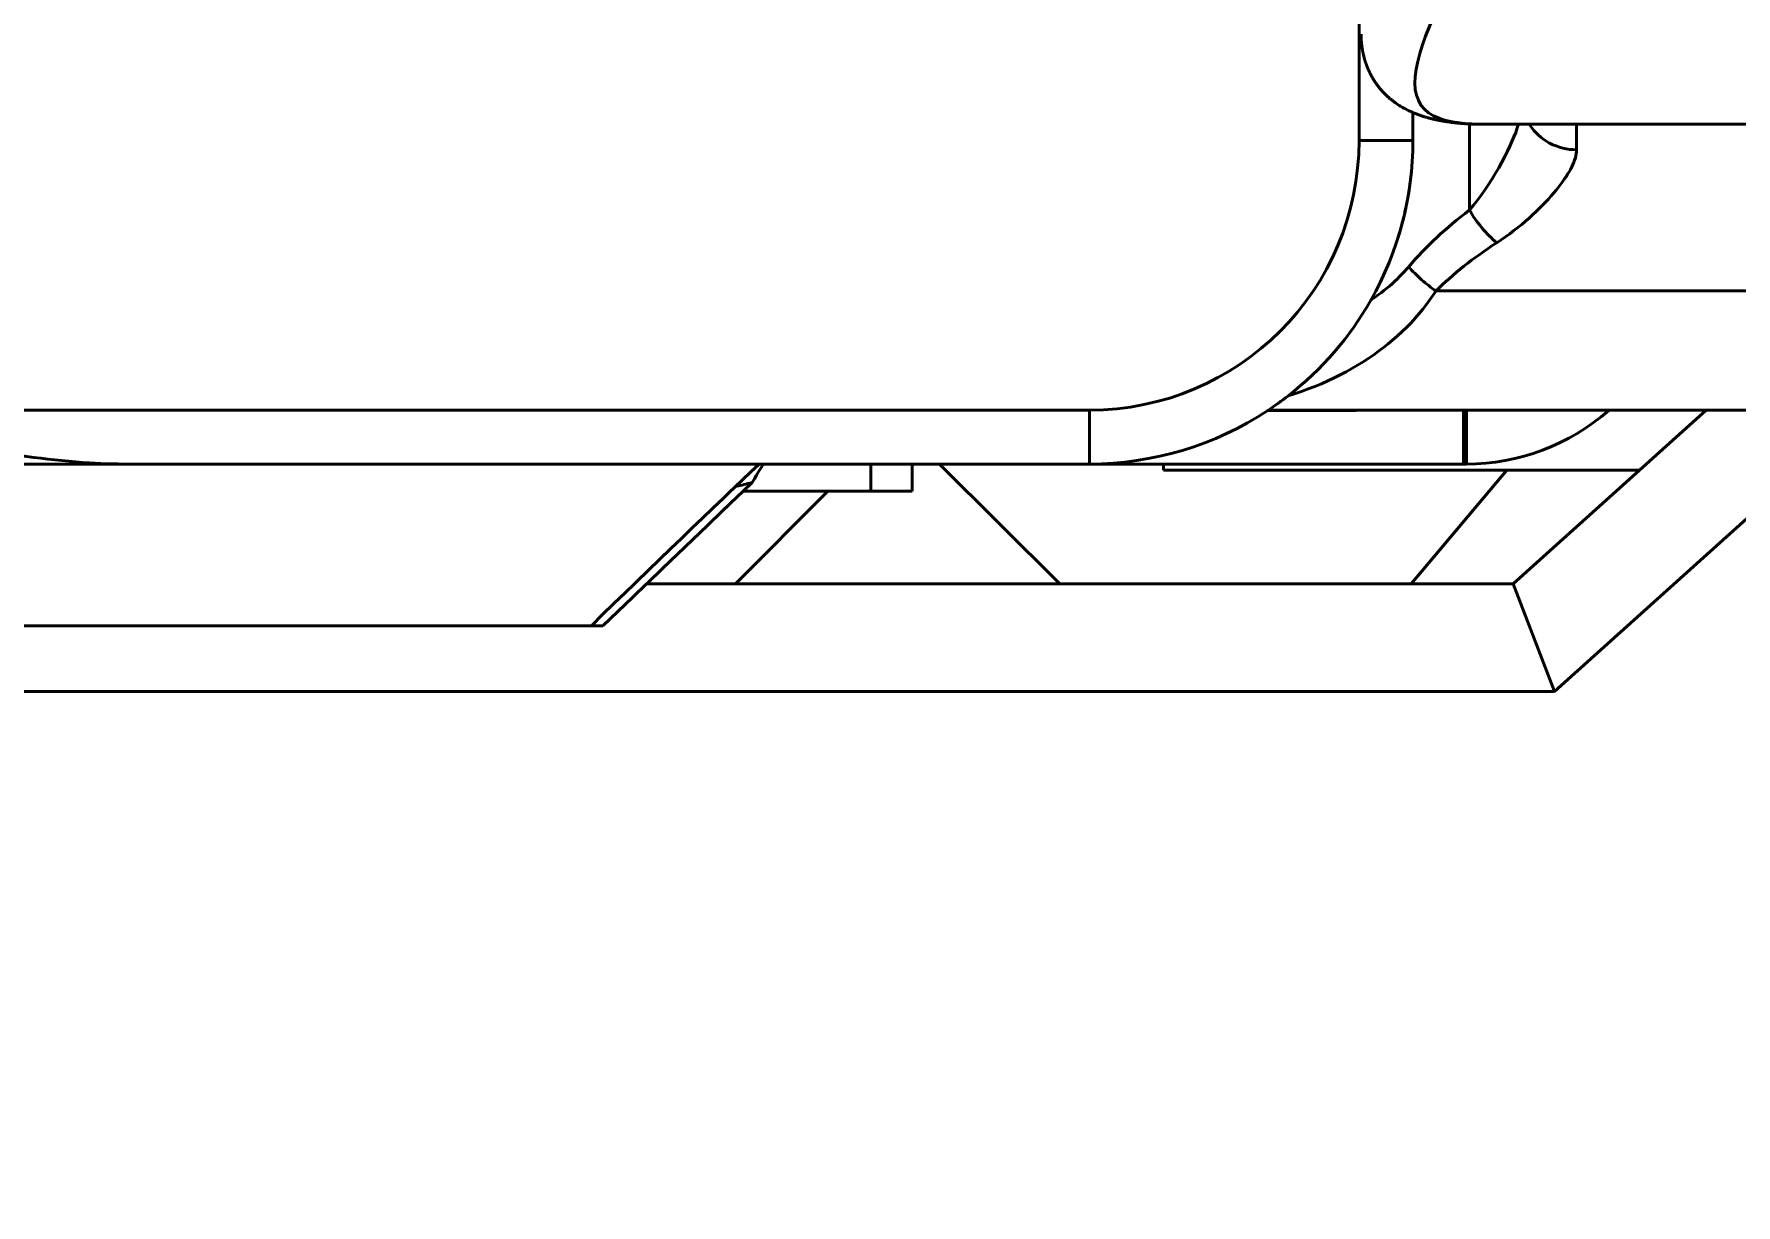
# Model space of a CAD drawing. Header units: millimetres. Extents: x 15 to 415, y 5 to 292.
# Drawn here: x 93.43 to 109.21, y 46.31 to 57.17 of the extents above; entities that cross this region are included whole.
import ezdxf

# ---------------------------------------------------------------- set-up
doc = ezdxf.new("R2010")
doc.units = ezdxf.units.MM
doc.layers.add('Annotations', color=7, linetype='Continuous')
doc.layers.add('Geometries', color=7, linetype='Continuous')
doc.styles.add('Shapr4', font='txt', dxfattribs={"height": 3.3495})
doc.dimstyles.new('ISO-25', dxfattribs={"dimtxt": 2.5, "dimasz": 2.5, "dimexe": 1.25, "dimexo": 0.625, "dimtad": 1, "dimtxsty": 'Standard', "dimcen": 2.5, "dimadec": 0, "dimazin": 0, "dimtfac": 1, "dimtmove": 0, "dimatfit": 3, "dimfxl": 1, "dimarcsym": 0})

# ---------------------------------------------------------------- blocks, each defined once
blk = doc.blocks.new('*D4')
at = {"layer": 'Annotations', "color": 0, "linetype": 'Continuous', "lineweight": 15}
for p, q in [((105.528, 147.764), (154.763, 147.764)), ((153.513, 145.264), (153.513, 25.74)), ((88.385, 23.24), (154.763, 23.24))]:
    blk.add_line(p, q, dxfattribs=at)
at = {"layer": 'Annotations', "color": 0}
for points in [[(153.929, 145.264), (153.096, 145.264), (153.513, 147.764)], [(153.096, 25.74), (153.929, 25.74), (153.513, 23.24)]]:
    blk.add_solid(points, dxfattribs=at)
at = {"layer": 'Defpoints', "color": 0}
for p in [(104.903, 147.764), (87.76, 23.24), (153.513, 23.24)]:
    blk.add_point(p, dxfattribs=at)
at = {"layer": 'Annotations', "color": 0, "lineweight": 15, "insert": (150.819, 80.807), "char_height": 3.3495, "attachment_point": 5, "rotation": 90, "style": 'Shapr4'}
blk.add_mtext('\\A1;124,52', dxfattribs=at)

msp = doc.modelspace()

# ---------------------------------------------------------------- linework, layer by layer
at = {"layer": 'Geometries', "linetype": 'Continuous', "lineweight": 40}
for p, q in [((105.716, 57.333), (105.716, 56.181)), ((106.215, 56.181), (106.215, 56.442)), ((106.74, 56.336), (106.74, 55.538)), ((106.911, 56.332), (107.194, 56.332)), ((107.194, 56.332), (107.297, 56.332)), ((107.297, 56.332), (107.734, 56.332)), ((107.734, 56.332), (111.234, 56.332)), ((107.734, 56.096), (107.734, 56.332)), ((106.215, 56.181), (105.716, 56.181)), ((108.022, 54.786), (106.43, 54.786)), ((111.234, 54.786), (108.022, 54.786)), ((91.263, 53.681), (102.685, 53.681)), ((103.216, 53.681), (102.685, 53.681)), ((103.216, 53.181), (103.216, 53.681)), ((104.868, 53.678), (105.666, 53.678)), ((105.711, 53.682), (104.875, 53.682)), ((106.685, 53.681), (105.708, 53.681)), ((106.685, 53.682), (105.711, 53.682)), ((106.751, 53.682), (106.685, 53.682)), ((106.685, 53.681), (106.685, 53.682)), ((106.712, 53.681), (106.685, 53.681)), ((106.685, 53.681), (106.685, 53.181)), ((106.712, 53.681), (106.712, 53.181)), ((108.029, 53.682), (106.751, 53.682)), ((110.431, 53.682), (107.53, 51.07)), ((108.036, 53.682), (108.029, 53.682)), ((108.029, 53.682), (108.032, 53.679)), ((108.032, 53.679), (108.036, 53.682)), ((108.937, 53.682), (108.036, 53.682)), ((108.318, 53.125), (108.937, 53.682)), ((110.431, 53.682), (108.937, 53.682)), ((94.257, 53.181), (81.716, 53.181)), ((94.257, 53.181), (94.254, 53.181)), ((94.257, 53.181), (95.191, 53.181)), ((95.191, 53.181), (96.429, 53.181)), ((96.429, 53.181), (97.34, 53.181)), ((97.361, 53.181), (97.34, 53.181)), ((97.361, 53.181), (97.361, 53.181)), ((97.629, 53.181), (97.361, 53.181)), ((97.629, 53.181), (98.055, 53.181)), ((98.055, 53.181), (98.569, 53.181)), ((98.914, 53.181), (98.569, 53.181)), ((98.914, 53.181), (98.959, 53.181)), ((98.959, 53.181), (99.271, 53.181)), ((99.271, 53.181), (99.301, 53.181)), ((99.271, 53.181), (99.271, 53.181)), ((99.471, 53.181), (99.301, 53.181)), ((99.884, 53.181), (99.471, 53.181)), ((99.884, 53.181), (99.891, 53.181)), ((99.891, 53.181), (100.153, 53.181)), ((100.189, 53.181), (100.153, 53.181)), ((100.872, 53.181), (100.189, 53.181)), ((101.043, 53.181), (100.872, 53.181)), ((101.043, 53.181), (101.824, 53.181)), ((101.187, 53.181), (101.187, 52.929)), ((101.572, 53.181), (101.572, 52.929)), ((101.824, 53.181), (102.942, 52.07)), ((101.824, 53.181), (101.974, 53.181)), ((103.216, 53.181), (101.974, 53.181)), ((103.216, 53.181), (103.901, 53.181)), ((103.901, 53.181), (106.685, 53.181)), ((103.901, 53.125), (103.901, 53.181)), ((107.086, 53.125), (103.901, 53.125)), ((106.2, 52.07), (107.086, 53.125)), ((106.685, 53.181), (106.712, 53.181)), ((108.318, 53.125), (107.086, 53.125)), ((107.147, 52.07), (108.318, 53.125)), ((99.887, 52.929), (99.918, 52.958)), ((99.918, 52.958), (99.931, 52.971)), ((99.931, 52.07), (100.79, 52.929)), ((100.088, 53.009), (100.004, 52.929)), ((100.79, 52.929), (100.004, 52.929)), ((101.187, 52.929), (100.79, 52.929)), ((101.572, 52.929), (101.187, 52.929)), ((99.108, 52.07), (99.931, 52.07)), ((99.931, 52.07), (102.942, 52.07)), ((102.942, 52.07), (106.2, 52.07)), ((106.2, 52.07), (107.147, 52.07)), ((107.53, 51.07), (107.147, 52.07)), ((84.259, 51.681), (98.595, 51.681)), ((98.595, 51.681), (98.703, 51.681)), ((107.53, 51.07), (83.999, 51.07))]:
    msp.add_line(p, q, dxfattribs=at)
at = {"layer": 'Geometries', "linetype": 'Continuous', "lineweight": 40, "flags": 128}
for points in [[(106.618, 56.349), (106.566, 56.359), (106.511, 56.372), (106.46, 56.388), (106.407, 56.412), (106.361, 56.44), (106.322, 56.473), (106.29, 56.511), (106.266, 56.555), (106.248, 56.603), (106.238, 56.656), (106.235, 56.714), (106.238, 56.776), (106.247, 56.843), (106.261, 56.914), (106.28, 56.989), (106.305, 57.068), (106.333, 57.15), (106.366, 57.234), (106.403, 57.322), (106.444, 57.412), (106.488, 57.504)], [(105.735, 57.169), (105.735, 57.165), (105.735, 57.163), (105.735, 57.16), (105.735, 57.159), (105.735, 57.157), (105.735, 57.155), (105.735, 57.154)], [(105.735, 57.154), (105.735, 57.151), (105.736, 57.147), (105.736, 57.143)], [(105.736, 57.143), (105.736, 57.131), (105.736, 57.127), (105.736, 57.122), (105.737, 57.117), (105.737, 57.112), (105.737, 57.108), (105.738, 57.103), (105.739, 57.091), (105.74, 57.078), (105.74, 57.075), (105.741, 57.072), (105.741, 57.068), (105.741, 57.064), (105.742, 57.06), (105.742, 57.056), (105.743, 57.051), (105.744, 57.046), (105.744, 57.042), (105.745, 57.036), (105.746, 57.032), (105.747, 57.027), (105.747, 57.024), (105.748, 57.02), (105.749, 57.016), (105.749, 57.012), (105.75, 57.007), (105.751, 57.003), (105.752, 56.999), (105.753, 56.995), (105.753, 56.991), (105.754, 56.987), (105.755, 56.984), (105.756, 56.981), (105.756, 56.978), (105.757, 56.975), (105.758, 56.972), (105.759, 56.969), (105.759, 56.965), (105.76, 56.961), (105.761, 56.958), (105.762, 56.954), (105.763, 56.95), (105.764, 56.947), (105.765, 56.944), (105.766, 56.942), (105.766, 56.939), (105.767, 56.937), (105.768, 56.934), (105.769, 56.931), (105.77, 56.928), (105.771, 56.925), (105.772, 56.921), (105.773, 56.918), (105.773, 56.916), (105.774, 56.913), (105.775, 56.911), (105.776, 56.908), (105.777, 56.906), (105.778, 56.903), (105.779, 56.9), (105.78, 56.896), (105.781, 56.892), (105.783, 56.889), (105.784, 56.886), (105.785, 56.883), (105.786, 56.881), (105.786, 56.88)], [(105.786, 56.88), (105.786, 56.878), (105.788, 56.875), (105.789, 56.872), (105.79, 56.868), (105.792, 56.865), (105.793, 56.861), (105.794, 56.858), (105.795, 56.856), (105.796, 56.854), (105.797, 56.851), (105.798, 56.849), (105.799, 56.847), (105.8, 56.844), (105.802, 56.841), (105.803, 56.838), (105.804, 56.835), (105.805, 56.833), (105.806, 56.831), (105.807, 56.829), (105.808, 56.827), (105.809, 56.825), (105.81, 56.822), (105.812, 56.819), (105.813, 56.816), (105.815, 56.812), (105.816, 56.81), (105.817, 56.807), (105.818, 56.805), (105.819, 56.803), (105.82, 56.801), (105.822, 56.799), (105.823, 56.796), (105.825, 56.792), (105.826, 56.789), (105.828, 56.787), (105.829, 56.784), (105.83, 56.783), (105.831, 56.781), (105.832, 56.779), (105.833, 56.777), (105.835, 56.775), (105.836, 56.772), (105.838, 56.768), (105.84, 56.765), (105.841, 56.763), (105.842, 56.761), (105.844, 56.758), (105.845, 56.756), (105.847, 56.754), (105.848, 56.751), (105.85, 56.748), (105.852, 56.745), (105.853, 56.743), (105.855, 56.74), (105.856, 56.739), (105.857, 56.737), (105.858, 56.735), (105.86, 56.733), (105.861, 56.73), (105.863, 56.727), (105.865, 56.724), (105.867, 56.722), (105.868, 56.72), (105.87, 56.718), (105.871, 56.716), (105.872, 56.714), (105.873, 56.712), (105.875, 56.71), (105.877, 56.707), (105.879, 56.704), (105.881, 56.701), (105.883, 56.699), (105.884, 56.697), (105.886, 56.695), (105.887, 56.693), (105.889, 56.69), (105.891, 56.688), (105.894, 56.685), (105.896, 56.682), (105.898, 56.68), (105.899, 56.678)], [(105.899, 56.678), (105.899, 56.678), (105.901, 56.676), (105.902, 56.674), (105.904, 56.672), (105.905, 56.67), (105.907, 56.668), (105.909, 56.665), (105.912, 56.662), (105.914, 56.66), (105.915, 56.658), (105.917, 56.656), (105.918, 56.655), (105.92, 56.653), (105.921, 56.651), (105.922, 56.65), (105.924, 56.647), (105.927, 56.645), (105.929, 56.642), (105.932, 56.639), (105.934, 56.637), (105.935, 56.635), (105.937, 56.633), (105.939, 56.632), (105.941, 56.629), (105.943, 56.627), (105.946, 56.624), (105.949, 56.62), (105.952, 56.617), (105.955, 56.614), (105.958, 56.611), (105.961, 56.609), (105.964, 56.606), (105.967, 56.603), (105.969, 56.601), (105.972, 56.598), (105.975, 56.595), (105.978, 56.593), (105.981, 56.59), (105.984, 56.588), (105.986, 56.585), (105.989, 56.583), (105.991, 56.581), (105.994, 56.579), (105.996, 56.576), (106, 56.573), (106.003, 56.57), (106.007, 56.567), (106.01, 56.565), (106.014, 56.562), (106.017, 56.559), (106.022, 56.555), (106.026, 56.552), (106.03, 56.549), (106.034, 56.546), (106.038, 56.543), (106.041, 56.541), (106.045, 56.538), (106.049, 56.535), (106.053, 56.532), (106.056, 56.529), (106.067, 56.522), (106.079, 56.514), (106.089, 56.508), (106.099, 56.501), (106.11, 56.495), (106.12, 56.489), (106.131, 56.483), (106.146, 56.475), (106.162, 56.466), (106.179, 56.458), (106.195, 56.45), (106.2, 56.449), (106.204, 56.447), (106.208, 56.445), (106.213, 56.443), (106.215, 56.442)], [(106.215, 56.442), (106.217, 56.441), (106.222, 56.439), (106.226, 56.437), (106.23, 56.436), (106.233, 56.434), (106.238, 56.432), (106.242, 56.431), (106.246, 56.429), (106.25, 56.428), (106.253, 56.426), (106.256, 56.425), (106.26, 56.424), (106.263, 56.423), (106.267, 56.421), (106.271, 56.42), (106.275, 56.418), (106.28, 56.417), (106.284, 56.415), (106.288, 56.414), (106.29, 56.413), (106.292, 56.412), (106.294, 56.411), (106.297, 56.411), (106.301, 56.409), (106.306, 56.408), (106.31, 56.406), (106.314, 56.405), (106.319, 56.403), (106.322, 56.403), (106.326, 56.401), (106.33, 56.4), (106.333, 56.399), (106.337, 56.398), (106.341, 56.397), (106.345, 56.396), (106.351, 56.394), (106.357, 56.392), (106.361, 56.391), (106.365, 56.39), (106.367, 56.39), (106.369, 56.389), (106.371, 56.389), (106.372, 56.388), (106.374, 56.388), (106.376, 56.387), (106.378, 56.387), (106.38, 56.386), (106.381, 56.386), (106.382, 56.386), (106.383, 56.385), (106.384, 56.385), (106.386, 56.385), (106.388, 56.384), (106.393, 56.383), (106.398, 56.382), (106.402, 56.381), (106.408, 56.379), (106.412, 56.378), (106.418, 56.377), (106.422, 56.376), (106.428, 56.375), (106.437, 56.373), (106.444, 56.371), (106.453, 56.37), (106.46, 56.368), (106.468, 56.367), (106.473, 56.366), (106.477, 56.365), (106.482, 56.364), (106.487, 56.363), (106.491, 56.362), (106.496, 56.362), (106.501, 56.361), (106.512, 56.359), (106.523, 56.357), (106.533, 56.356), (106.545, 56.354), (106.557, 56.352), (106.569, 56.351), (106.572, 56.35), (106.575, 56.35), (106.577, 56.35), (106.578, 56.35)], [(106.578, 56.35), (106.58, 56.349), (106.583, 56.349), (106.586, 56.349), (106.588, 56.348), (106.592, 56.348), (106.595, 56.348), (106.598, 56.347), (106.601, 56.347), (106.604, 56.347), (106.608, 56.346), (106.611, 56.346), (106.615, 56.346), (106.619, 56.345), (106.622, 56.345), (106.626, 56.344), (106.63, 56.344), (106.634, 56.344), (106.638, 56.343), (106.641, 56.343), (106.645, 56.343), (106.648, 56.342), (106.651, 56.342), (106.655, 56.342), (106.66, 56.341), (106.665, 56.341), (106.669, 56.341), (106.673, 56.34), (106.678, 56.34), (106.684, 56.339), (106.685, 56.339)], [(106.911, 56.332), (106.834, 56.333), (106.761, 56.336), (106.691, 56.341), (106.627, 56.348), (106.618, 56.349)], [(106.685, 56.339), (106.689, 56.339), (106.696, 56.339), (106.702, 56.338), (106.709, 56.338), (106.715, 56.337), (106.721, 56.337), (106.724, 56.337), (106.727, 56.337), (106.73, 56.337), (106.733, 56.336), (106.736, 56.336), (106.739, 56.336), (106.74, 56.336)], [(106.74, 56.336), (106.741, 56.336), (106.745, 56.336), (106.748, 56.336), (106.752, 56.335), (106.755, 56.335), (106.759, 56.335), (106.762, 56.335), (106.766, 56.335), (106.77, 56.335), (106.774, 56.335), (106.778, 56.334), (106.783, 56.334), (106.788, 56.334), (106.794, 56.334), (106.799, 56.334), (106.803, 56.334), (106.806, 56.333), (106.809, 56.333), (106.812, 56.333), (106.815, 56.333), (106.818, 56.333), (106.821, 56.333), (106.824, 56.333), (106.829, 56.333), (106.834, 56.333), (106.839, 56.333), (106.845, 56.333), (106.849, 56.332), (106.854, 56.332), (106.86, 56.332), (106.865, 56.332), (106.871, 56.332), (106.876, 56.332), (106.881, 56.332), (106.885, 56.332), (106.891, 56.332), (106.894, 56.332), (106.896, 56.332), (106.899, 56.332), (106.902, 56.332), (106.906, 56.332), (106.91, 56.332)], [(107.194, 56.332), (107.184, 56.299), (107.169, 56.257), (107.152, 56.215), (107.134, 56.172), (107.115, 56.128), (107.094, 56.083), (107.069, 56.033), (107.042, 55.981), (107.014, 55.93), (106.983, 55.878), (106.952, 55.826), (106.918, 55.774), (106.886, 55.726), (106.851, 55.678), (106.816, 55.63), (106.779, 55.583), (106.74, 55.538)], [(107.297, 56.332), (107.301, 56.325), (107.319, 56.299), (107.338, 56.275), (107.358, 56.252), (107.381, 56.23), (107.405, 56.209), (107.43, 56.19), (107.457, 56.173), (107.484, 56.157), (107.513, 56.143), (107.543, 56.131), (107.574, 56.12), (107.605, 56.111), (107.637, 56.105), (107.669, 56.1), (107.702, 56.097), (107.734, 56.096)], [(106.993, 55.234), (107.034, 55.261), (107.074, 55.289), (107.114, 55.317), (107.152, 55.346), (107.189, 55.375), (107.225, 55.404), (107.26, 55.433), (107.294, 55.463), (107.326, 55.492), (107.358, 55.522), (107.388, 55.551), (107.418, 55.581), (107.446, 55.61), (107.473, 55.639), (107.499, 55.668), (107.524, 55.697), (107.545, 55.722), (107.565, 55.748), (107.585, 55.773), (107.603, 55.798), (107.62, 55.822), (107.636, 55.846), (107.651, 55.869), (107.665, 55.892), (107.678, 55.914), (107.689, 55.937), (107.7, 55.958), (107.709, 55.98), (107.716, 56.001), (107.723, 56.021), (107.728, 56.041), (107.731, 56.06), (107.734, 56.078), (107.734, 56.096)], [(106.164, 55.625), (106.164, 55.629), (106.166, 55.638), (106.168, 55.647), (106.169, 55.656), (106.171, 55.664), (106.172, 55.673), (106.174, 55.681), (106.175, 55.688), (106.176, 55.694), (106.177, 55.7), (106.178, 55.705), (106.178, 55.709), (106.178, 55.711), (106.179, 55.712), (106.179, 55.715), (106.179, 55.717), (106.18, 55.72), (106.181, 55.724), (106.181, 55.728), (106.182, 55.732), (106.182, 55.736), (106.183, 55.741), (106.184, 55.745), (106.184, 55.748), (106.185, 55.751), (106.185, 55.754), (106.185, 55.755)], [(106.078, 55.284), (106.08, 55.289), (106.082, 55.295), (106.083, 55.301), (106.085, 55.307), (106.087, 55.313), (106.089, 55.319), (106.093, 55.334), (106.097, 55.347), (106.1, 55.357), (106.103, 55.367), (106.106, 55.378), (106.109, 55.389), (106.112, 55.4), (106.116, 55.416), (106.117, 55.419)], [(106.74, 55.538), (106.7, 55.506), (106.66, 55.475), (106.621, 55.443), (106.583, 55.411), (106.545, 55.379), (106.509, 55.347), (106.473, 55.315), (106.438, 55.282), (106.404, 55.25), (106.369, 55.216), (106.335, 55.182), (106.302, 55.148), (106.27, 55.114), (106.238, 55.08), (106.207, 55.045), (106.177, 55.01)], [(106.74, 55.538), (106.752, 55.516), (106.765, 55.495), (106.779, 55.474), (106.793, 55.453), (106.808, 55.432), (106.823, 55.412), (106.839, 55.392), (106.855, 55.372), (106.871, 55.353), (106.888, 55.334), (106.905, 55.316), (106.922, 55.298), (106.94, 55.281), (106.957, 55.264), (106.975, 55.249), (106.993, 55.234)], [(106.43, 54.786), (106.46, 54.816), (106.491, 54.845), (106.522, 54.874), (106.555, 54.903), (106.588, 54.932), (106.621, 54.96), (106.655, 54.988), (106.689, 55.016), (106.724, 55.043), (106.76, 55.071), (106.798, 55.099), (106.835, 55.126), (106.874, 55.153), (106.913, 55.18), (106.952, 55.207), (106.993, 55.234)], [(106.177, 55.01), (106.157, 54.987), (106.136, 54.964), (106.114, 54.941), (106.092, 54.919), (106.069, 54.896), (106.046, 54.875), (106.022, 54.853), (105.998, 54.832), (105.973, 54.811), (105.946, 54.79), (105.92, 54.769), (105.892, 54.749), (105.864, 54.729), (105.836, 54.709), (105.825, 54.701)], [(106.177, 55.01), (106.19, 54.995), (106.204, 54.98), (106.219, 54.965), (106.233, 54.95), (106.248, 54.935), (106.264, 54.92), (106.279, 54.906), (106.295, 54.891), (106.312, 54.877), (106.328, 54.863), (106.345, 54.849), (106.362, 54.836), (106.378, 54.823), (106.395, 54.81), (106.413, 54.798), (106.43, 54.786)], [(105.06, 53.815), (105.118, 53.833), (105.182, 53.855), (105.245, 53.878), (105.307, 53.901), (105.367, 53.926), (105.427, 53.953), (105.486, 53.98), (105.542, 54.008), (105.596, 54.037), (105.65, 54.067), (105.703, 54.098), (105.755, 54.13), (105.806, 54.163), (105.853, 54.195), (105.898, 54.228), (105.943, 54.262), (105.987, 54.296), (106.03, 54.332), (106.074, 54.37), (106.116, 54.41), (106.158, 54.45), (106.198, 54.491), (106.236, 54.533), (106.274, 54.576), (106.307, 54.617), (106.34, 54.658), (106.371, 54.7), (106.401, 54.743), (106.43, 54.786)], [(94.254, 53.181), (94.205, 53.182), (94.152, 53.183), (94.099, 53.184), (94.046, 53.186), (93.993, 53.189), (93.94, 53.192), (93.876, 53.196), (93.812, 53.201), (93.748, 53.207), (93.684, 53.213), (93.62, 53.219), (93.554, 53.227), (93.489, 53.234), (93.424, 53.243), (93.358, 53.252), (93.293, 53.261), (93.224, 53.271), (93.155, 53.282), (93.086, 53.293), (93.016, 53.304), (92.947, 53.316), (92.894, 53.325)], [(99.931, 52.971), (99.996, 53.033), (100.074, 53.107), (100.153, 53.181)], [(100.189, 53.181), (100.172, 53.152), (100.15, 53.116), (100.128, 53.079), (100.108, 53.044), (100.088, 53.009)], [(98.995, 52.07), (99.016, 52.091), (99.122, 52.193), (99.227, 52.295), (99.333, 52.397), (99.43, 52.491), (99.528, 52.585), (99.625, 52.678), (99.722, 52.771), (99.82, 52.865), (99.887, 52.929)], [(100.004, 52.929), (99.949, 52.876), (99.81, 52.744), (99.672, 52.611), (99.533, 52.478), (99.395, 52.346), (99.256, 52.213), (99.118, 52.08), (99.108, 52.07)], [(100.088, 53.009), (100.067, 53.004), (100.048, 52.999), (100.029, 52.995), (100.011, 52.991), (99.993, 52.986), (99.977, 52.982), (99.961, 52.978), (99.946, 52.975), (99.932, 52.971), (99.931, 52.971)], [(98.595, 51.681), (98.7, 51.784), (98.805, 51.886), (98.911, 51.989), (98.995, 52.07)], [(99.108, 52.07), (98.98, 51.947), (98.842, 51.814), (98.703, 51.681)]]:
    msp.add_lwpolyline(points, dxfattribs=at)
at = {"layer": 'Geometries', "linetype": 'Continuous', "lineweight": 40}
for centre, radius, start, end in [((103.216, 56.181), 2.5, 270, 0), ((103.216, 56.181), 3, 330.4286, 0), ((103.237, 56.176), 2.978, 345.2727, 349.3283), ((103.216, 56.181), 3, 307.9336, 330.4286), ((103.216, 56.181), 3, 270, 303.4331), ((103.216, 56.181), 3, 303.4331, 303.5746), ((103.216, 56.181), 3, 303.5746, 307.9336), ((105.666, 53.928), 0.25, 270, 279.7217), ((105.666, 53.928), 0.25, 279.7217, 280.3794), ((106.712, 55.181), 1.5, 270, 271.4807), ((106.712, 55.181), 2, 270, 311.2815)]:
    msp.add_arc(centre, radius, start, end, dxfattribs=at)

# ---------------------------------------------------------------- dimensions: what is measured, and where the dimension line sits
at = {"layer": 'Annotations', "linetype": 'Continuous', "lineweight": 15}
dim = msp.add_linear_dim(base=(153.513, 23.24), p1=(104.903, 147.764), p2=(87.76, 23.24), angle=90, dimstyle='ISO-25', override={"dimscale": 1, "dimgap": 0.7, "dimdec": 2, "dimlfac": 1, "dimrnd": 0.01, "dimzin": 8, "dimdsep": 44, "dimtxsty": 'Shapr4', "dimse1": 0, "dimse2": 0, "dimadec": 2, "dimtol": 0, "dimlim": 0, "dimtp": 0, "dimtm": 0, "dimtfac": 0.6, "dimtdec": 8, "dimfrac": 2, "dimtolj": 1, "dimlwd": 15, "dimlwe": 15}, dxfattribs=at)
dim.commit()
dim.dimension.update_dxf_attribs({"geometry": '*D4', "text_midpoint": (153.513, 80.807), "dimtype": 160})

doc.saveas('drawing.dxf')
